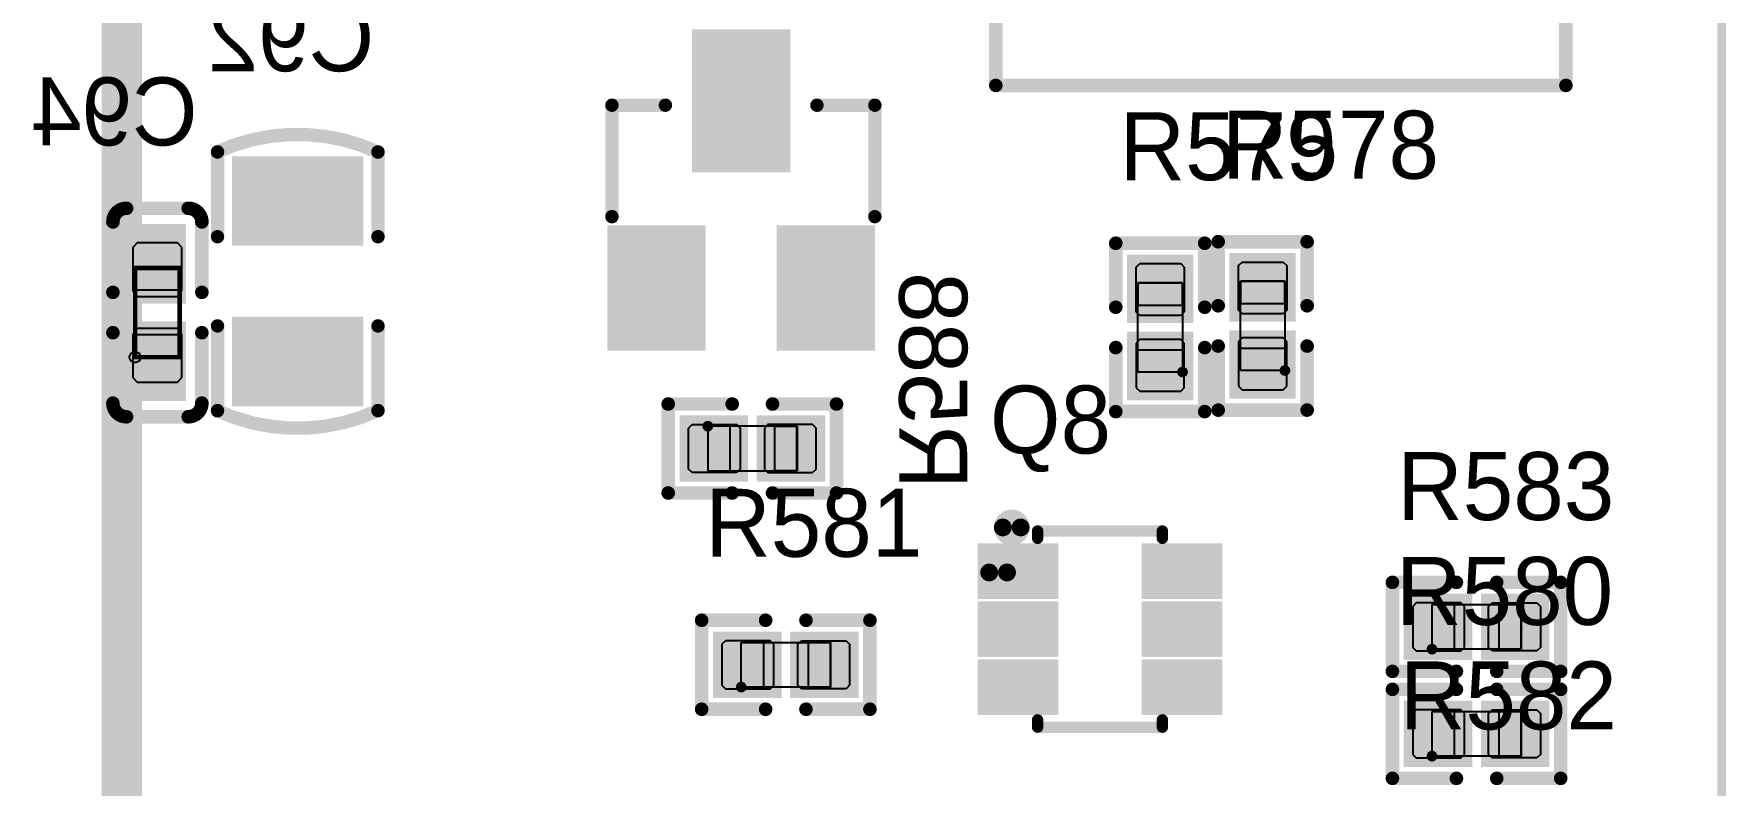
# Model space of a CAD drawing. Header units: millimetres. Extents: x 892 to 1144, y 1011 to 1123.
# Drawn here: x 1104.99 to 1123.97, y 1060.05 to 1068.48 of the extents above; entities that cross this region are included whole.
import ezdxf

# ---------------------------------------------------------------- set-up
doc = ezdxf.new("R2010")
doc.units = ezdxf.units.MM
for name, color, linetype in [('BottomLayer', 5, 'Continuous'), ('BottomOverlay', 54, 'Continuous'), ('BottomPaste', 16, 'Continuous'), ('BottomSolder', 6, 'Continuous'), ('KeepOutLayer', 6, 'Continuous'), ('Mechanical10', 56, 'Continuous'), ('Mechanical12', 56, 'Continuous'), ('Mechanical15', 56, 'Continuous'), ('Mechanical4', 56, 'Continuous'), ('Mechanical5', 56, 'Continuous'), ('Mechanical6', 56, 'Continuous'), ('TopLayer', 1, 'Continuous'), ('TopOverlay', 2, 'Continuous'), ('TopPaste', 8, 'Continuous'), ('TopSolder', 216, 'Continuous')]:
    doc.layers.add(name, color=color, linetype=linetype)

msp = doc.modelspace()

# ---------------------------------------------------------------- linework, layer by layer
at = {"layer": 'BottomLayer'}
for points in [[(1113.375, 1068.425), (1112.475, 1068.425), (1113.375, 1067.025), (1112.475, 1067.025)], [(1107.315, 1067), (1107.315, 1066.2), (1108.585, 1067), (1108.585, 1066.2)], [(1106.645, 1065.5), (1106.645, 1066.29), (1106.105, 1065.5), (1106.105, 1066.29)], [(1112.425, 1066.225), (1111.525, 1066.225), (1112.425, 1065.025), (1111.525, 1065.025)], [(1114.325, 1066.225), (1113.425, 1066.225), (1114.325, 1065.025), (1113.425, 1065.025)], [(1106.645, 1064.41), (1106.645, 1065.2), (1106.105, 1064.41), (1106.105, 1065.2)], [(1107.315, 1065.2), (1107.315, 1064.4), (1108.585, 1065.2), (1108.585, 1064.4)], [(1112.334, 1063.555), (1112.9, 1063.555), (1112.334, 1064.095), (1112.9, 1064.095)], [(1113.2, 1063.555), (1113.766, 1063.555), (1113.2, 1064.095), (1113.766, 1064.095)]]:
    msp.add_solid(points, dxfattribs=at)
at = {"layer": 'BottomOverlay'}
for points, const_width in [([(1111.475, 1067.675), (1112.075, 1067.675)], 0.15), ([(1111.475, 1066.425), (1111.475, 1067.675)], 0.15), ([(1113.775, 1067.675), (1114.425, 1067.675)], 0.15), ([(1114.425, 1066.425), (1114.425, 1067.675)], 0.15), ([(1107.05, 1066.2), (1107.05, 1067.15)], 0.15), ([(1108.85, 1066.2), (1108.85, 1067.15)], 0.15), ([(1106.029, 1066.519), (1106.721, 1066.519)], 0.152), ([(1105.876, 1065.576), (1105.876, 1066.366)], 0.152), ([(1106.874, 1065.576), (1106.874, 1066.366)], 0.152), ([(1105.876, 1064.334), (1105.876, 1065.124)], 0.152), ([(1106.874, 1064.334), (1106.874, 1065.124)], 0.152), ([(1107.05, 1064.25), (1107.05, 1065.2)], 0.15), ([(1108.85, 1064.25), (1108.85, 1065.2)], 0.15), ([(1112.106, 1064.324), (1112.824, 1064.324)], 0.152), ([(1112.106, 1063.326), (1112.106, 1064.324)], 0.152), ([(1113.276, 1064.324), (1113.994, 1064.324)], 0.152), ([(1113.994, 1063.326), (1113.994, 1064.324)], 0.152), ([(1106.029, 1064.181), (1106.721, 1064.181)], 0.152), ([(1112.106, 1063.326), (1112.824, 1063.326)], 0.152), ([(1113.276, 1063.326), (1113.994, 1063.326)], 0.152)]:
    msp.add_lwpolyline(points, dxfattribs=dict(at, const_width=const_width))
for points, const_width in [([(1111.437, 1067.675, 1), (1111.512, 1067.675, 1)], 0.075), ([(1111.437, 1067.675, 1), (1111.512, 1067.675, 1)], 0.075), ([(1112.037, 1067.675, 1), (1112.112, 1067.675, 1)], 0.075), ([(1113.737, 1067.675, 1), (1113.812, 1067.675, 1)], 0.075), ([(1114.387, 1067.675, 1), (1114.462, 1067.675, 1)], 0.075), ([(1114.387, 1067.675, 1), (1114.462, 1067.675, 1)], 0.075), ([(1107.012, 1067.152, 1), (1107.087, 1067.152, 1)], 0.075), ([(1107.012, 1067.15, 1), (1107.087, 1067.15, 1)], 0.075), ([(1108.812, 1067.15, 1), (1108.888, 1067.15, 1)], 0.075), ([(1108.812, 1067.149, 1), (1108.887, 1067.149, 1)], 0.075), ([(1105.991, 1066.519, 1), (1106.067, 1066.519, 1)], 0.0762), ([(1105.991, 1066.519, 1), (1106.067, 1066.519, 1)], 0.0762), ([(1106.683, 1066.519, 1), (1106.759, 1066.519, 1)], 0.0762), ([(1106.683, 1066.519, 1), (1106.759, 1066.519, 1)], 0.0762), ([(1111.437, 1066.425, 1), (1111.512, 1066.425, 1)], 0.075), ([(1114.387, 1066.425, 1), (1114.462, 1066.425, 1)], 0.075), ([(1105.838, 1066.366, 1), (1105.914, 1066.366, 1)], 0.0762), ([(1105.838, 1066.366, 1), (1105.914, 1066.366, 1)], 0.0762), ([(1106.836, 1066.366, 1), (1106.912, 1066.366, 1)], 0.0762), ([(1106.836, 1066.366, 1), (1106.912, 1066.366, 1)], 0.0762), ([(1107.012, 1066.2, 1), (1107.087, 1066.2, 1)], 0.075), ([(1108.812, 1066.2, 1), (1108.888, 1066.2, 1)], 0.075), ([(1105.838, 1065.576, 1), (1105.914, 1065.576, 1)], 0.0762), ([(1106.836, 1065.576, 1), (1106.912, 1065.576, 1)], 0.0762), ([(1105.838, 1065.124, 1), (1105.914, 1065.124, 1)], 0.0762), ([(1106.836, 1065.124, 1), (1106.912, 1065.124, 1)], 0.0762), ([(1107.012, 1065.2, 1), (1107.087, 1065.2, 1)], 0.075), ([(1108.812, 1065.2, 1), (1108.888, 1065.2, 1)], 0.075), ([(1105.838, 1064.334, 1), (1105.914, 1064.334, 1)], 0.0762), ([(1105.838, 1064.334, 1), (1105.914, 1064.334, 1)], 0.0762), ([(1106.836, 1064.334, 1), (1106.912, 1064.334, 1)], 0.0762), ([(1106.836, 1064.334, 1), (1106.912, 1064.334, 1)], 0.0762), ([(1112.068, 1064.324, 1), (1112.144, 1064.324, 1)], 0.0762), ([(1112.068, 1064.324, 1), (1112.144, 1064.324, 1)], 0.0762), ([(1112.786, 1064.324, 1), (1112.862, 1064.324, 1)], 0.0762), ([(1113.238, 1064.324, 1), (1113.314, 1064.324, 1)], 0.0762), ([(1113.956, 1064.324, 1), (1114.032, 1064.324, 1)], 0.0762), ([(1113.956, 1064.324, 1), (1114.032, 1064.324, 1)], 0.0762), ([(1105.991, 1064.181, 1), (1106.067, 1064.181, 1)], 0.0762), ([(1105.991, 1064.181, 1), (1106.067, 1064.181, 1)], 0.0762), ([(1106.683, 1064.181, 1), (1106.759, 1064.181, 1)], 0.0762), ([(1106.683, 1064.181, 1), (1106.759, 1064.181, 1)], 0.0762), ([(1107.012, 1064.248, 1), (1107.087, 1064.248, 1)], 0.075), ([(1107.012, 1064.25, 1), (1107.087, 1064.25, 1)], 0.075), ([(1108.812, 1064.251, 1), (1108.887, 1064.251, 1)], 0.075), ([(1108.812, 1064.25, 1), (1108.888, 1064.25, 1)], 0.075), ([(1112.068, 1063.326, 1), (1112.144, 1063.326, 1)], 0.0762), ([(1112.068, 1063.326, 1), (1112.144, 1063.326, 1)], 0.0762), ([(1112.786, 1063.326, 1), (1112.862, 1063.326, 1)], 0.0762), ([(1113.238, 1063.326, 1), (1113.314, 1063.326, 1)], 0.0762), ([(1113.956, 1063.326, 1), (1114.032, 1063.326, 1)], 0.0762), ([(1113.956, 1063.326, 1), (1114.032, 1063.326, 1)], 0.0762)]:
    msp.add_lwpolyline(points, format="xyb", close=True, dxfattribs=dict(at, const_width=const_width))
for points, const_width in [([(1107.049, 1067.152, -0.21896), (1108.85, 1067.149)], 0.15), ([(1105.876, 1066.366, -0.414214), (1106.029, 1066.519)], 0.152), ([(1106.721, 1066.519, -0.414214), (1106.874, 1066.366)], 0.152), ([(1106.029, 1064.181, -0.414214), (1105.876, 1064.334)], 0.152), ([(1106.874, 1064.334, -0.414214), (1106.721, 1064.181)], 0.152), ([(1108.85, 1064.251, -0.21896), (1107.049, 1064.248)], 0.15)]:
    msp.add_lwpolyline(points, format="xyb", dxfattribs=dict(at, const_width=const_width))
at = {"layer": 'BottomPaste'}
for p, q in [((1106.15, 1066.13), (1106.1, 1066.08)), ((1106.1, 1066.08), (1106.1, 1065.6)), ((1106.6, 1066.13), (1106.15, 1066.13)), ((1106.65, 1066.08), (1106.6, 1066.13)), ((1106.65, 1065.6), (1106.65, 1066.08)), ((1106.1, 1065.6), (1106.15, 1065.53)), ((1106.15, 1065.53), (1106.6, 1065.53)), ((1106.6, 1065.53), (1106.65, 1065.6)), ((1106.15, 1065.17), (1106.1, 1065.1)), ((1106.6, 1065.17), (1106.15, 1065.17)), ((1106.65, 1065.1), (1106.6, 1065.17)), ((1106.1, 1065.1), (1106.1, 1064.62)), ((1106.65, 1064.62), (1106.65, 1065.1)), ((1106.1, 1064.62), (1106.15, 1064.57)), ((1106.15, 1064.57), (1106.6, 1064.57)), ((1106.6, 1064.57), (1106.65, 1064.62)), ((1112.334, 1064.055), (1112.374, 1064.095)), ((1112.334, 1063.595), (1112.334, 1064.055)), ((1112.374, 1064.095), (1112.875, 1064.095)), ((1112.875, 1064.095), (1112.915, 1064.055)), ((1112.915, 1064.055), (1112.915, 1063.595)), ((1113.225, 1064.095), (1113.185, 1064.055)), ((1113.185, 1064.055), (1113.185, 1063.595)), ((1113.726, 1064.095), (1113.225, 1064.095)), ((1113.766, 1064.055), (1113.726, 1064.095)), ((1113.766, 1063.595), (1113.766, 1064.055)), ((1112.374, 1063.555), (1112.334, 1063.595)), ((1112.875, 1063.555), (1112.374, 1063.555)), ((1112.915, 1063.595), (1112.875, 1063.555)), ((1113.185, 1063.595), (1113.225, 1063.555)), ((1113.225, 1063.555), (1113.726, 1063.555)), ((1113.726, 1063.555), (1113.766, 1063.595))]:
    msp.add_line(p, q, dxfattribs=at)
for points in [[(1113.375, 1068.425), (1112.475, 1068.425), (1113.375, 1067.025), (1112.475, 1067.025)], [(1107.315, 1067), (1107.315, 1066.2), (1108.585, 1067), (1108.585, 1066.2)], [(1106.645, 1065.5), (1106.645, 1066.29), (1106.105, 1065.5), (1106.105, 1066.29)], [(1112.425, 1066.225), (1111.525, 1066.225), (1112.425, 1065.025), (1111.525, 1065.025)], [(1114.325, 1066.225), (1113.425, 1066.225), (1114.325, 1065.025), (1113.425, 1065.025)], [(1106.645, 1064.41), (1106.645, 1065.2), (1106.105, 1064.41), (1106.105, 1065.2)], [(1107.315, 1065.2), (1107.315, 1064.4), (1108.585, 1065.2), (1108.585, 1064.4)], [(1112.334, 1063.555), (1112.9, 1063.555), (1112.334, 1064.095), (1112.9, 1064.095)], [(1113.2, 1063.555), (1113.766, 1063.555), (1113.2, 1064.095), (1113.766, 1064.095)]]:
    msp.add_solid(points, dxfattribs=at)
at = {"layer": 'BottomSolder'}
for points in [[(1113.477, 1068.527), (1112.373, 1068.527), (1113.477, 1066.923), (1112.373, 1066.923)], [(1107.213, 1067.102), (1107.213, 1066.098), (1108.687, 1067.102), (1108.687, 1066.098)], [(1106.696, 1065.449), (1106.696, 1066.341), (1106.054, 1065.449), (1106.054, 1066.341)], [(1112.527, 1066.327), (1111.423, 1066.327), (1112.527, 1064.923), (1111.423, 1064.923)], [(1114.427, 1066.327), (1113.323, 1066.327), (1114.427, 1064.923), (1113.323, 1064.923)], [(1106.696, 1064.359), (1106.696, 1065.251), (1106.054, 1064.359), (1106.054, 1065.251)], [(1107.213, 1065.302), (1107.213, 1064.298), (1108.687, 1065.302), (1108.687, 1064.298)], [(1112.233, 1063.453), (1113.002, 1063.453), (1112.233, 1064.197), (1113.002, 1064.197)], [(1113.098, 1063.453), (1113.867, 1063.453), (1113.098, 1064.197), (1113.867, 1064.197)]]:
    msp.add_solid(points, dxfattribs=at)
at = {"layer": 'KeepOutLayer', "const_width": 0.1}
msp.add_lwpolyline([(1123.925, 1023.525), (1123.925, 1122.275)], dxfattribs=at)
at = {"layer": 'Mechanical10', "const_width": 0.254}
msp.add_lwpolyline([(1105.875, 1038.7), (1105.875, 1095.7)], dxfattribs=at)
at = {"layer": 'Mechanical12', "const_width": 0.254}
msp.add_lwpolyline([(1106.075, 1059.75), (1106.075, 1095.7)], dxfattribs=at)
at = {"layer": 'Mechanical15'}
for p, q in [((1106.125, 1065.6), (1106.125, 1065.85)), ((1106.125, 1065.85), (1106.625, 1065.85)), ((1106.625, 1065.85), (1106.625, 1065.6)), ((1106.625, 1065.6), (1106.125, 1065.6)), ((1106.125, 1065.1), (1106.125, 1064.85)), ((1106.625, 1065.1), (1106.125, 1065.1)), ((1106.625, 1064.85), (1106.625, 1065.1)), ((1106.06, 1064.85), (1106.079, 1064.896)), ((1106.079, 1064.804), (1106.06, 1064.85)), ((1106.079, 1064.896), (1106.125, 1064.915)), ((1106.125, 1064.785), (1106.079, 1064.804)), ((1106.125, 1064.915), (1106.125, 1064.915)), ((1106.125, 1064.915), (1106.171, 1064.896)), ((1106.125, 1064.85), (1106.625, 1064.85)), ((1106.171, 1064.804), (1106.125, 1064.785)), ((1106.125, 1064.785), (1106.125, 1064.785)), ((1106.171, 1064.896), (1106.19, 1064.85)), ((1106.19, 1064.85), (1106.171, 1064.804))]:
    msp.add_line(p, q, dxfattribs=at)
at = {"layer": 'Mechanical15', "const_width": 0.0508}
for points in [[(1106.125, 1064.85), (1106.125, 1065.85)], [(1106.125, 1065.85), (1106.625, 1065.85)], [(1106.625, 1064.85), (1106.625, 1065.85)], [(1106.125, 1064.85), (1106.625, 1064.85)]]:
    msp.add_lwpolyline(points, dxfattribs=at)
at = {"layer": 'Mechanical15', "const_width": 0.0254}
for points in [[(1106.112, 1065.85, 1), (1106.138, 1065.85, 1)], [(1106.112, 1065.85, 1), (1106.138, 1065.85, 1)], [(1106.612, 1065.85, 1), (1106.638, 1065.85, 1)], [(1106.612, 1065.85, 1), (1106.638, 1065.85, 1)], [(1106.112, 1064.85, 1), (1106.138, 1064.85, 1)], [(1106.112, 1064.85, 1), (1106.138, 1064.85, 1)], [(1106.612, 1064.85, 1), (1106.638, 1064.85, 1)], [(1106.612, 1064.85, 1), (1106.638, 1064.85, 1)]]:
    msp.add_lwpolyline(points, format="xyb", close=True, dxfattribs=at)
at = {"layer": 'Mechanical4'}
for p, q in [((1118.525, 1064.7), (1118.525, 1065.7)), ((1118.525, 1065.7), (1119.025, 1065.7)), ((1119.025, 1065.7), (1119.025, 1064.7)), ((1117.376, 1064.683), (1117.376, 1065.683)), ((1117.376, 1065.683), (1117.876, 1065.683)), ((1117.876, 1065.683), (1117.876, 1064.683)), ((1117.876, 1064.683), (1117.376, 1064.683)), ((1119.025, 1064.7), (1118.525, 1064.7)), ((1113.55, 1064.075), (1112.55, 1064.075)), ((1112.55, 1064.075), (1112.55, 1063.575)), ((1113.55, 1063.575), (1113.55, 1064.075)), ((1112.55, 1063.575), (1113.55, 1063.575)), ((1120.675, 1061.575), (1120.675, 1062.075)), ((1120.675, 1062.075), (1121.675, 1062.075)), ((1121.675, 1062.075), (1121.675, 1061.575)), ((1112.925, 1061.15), (1112.925, 1061.65)), ((1112.925, 1061.65), (1113.925, 1061.65)), ((1113.925, 1061.65), (1113.925, 1061.15)), ((1121.675, 1061.575), (1120.675, 1061.575)), ((1113.925, 1061.15), (1112.925, 1061.15)), ((1120.675, 1060.375), (1120.675, 1060.875)), ((1120.675, 1060.875), (1121.675, 1060.875)), ((1121.675, 1060.875), (1121.675, 1060.375)), ((1121.675, 1060.375), (1120.675, 1060.375))]:
    msp.add_line(p, q, dxfattribs=at)
at = {"layer": 'Mechanical5'}
for p, q in [((1119.025, 1065.701), (1118.525, 1065.701)), ((1118.525, 1065.701), (1118.525, 1065.451)), ((1119.025, 1065.451), (1119.025, 1065.701)), ((1117.876, 1065.684), (1117.376, 1065.684)), ((1117.376, 1065.684), (1117.376, 1065.434)), ((1117.876, 1065.434), (1117.876, 1065.684)), ((1117.376, 1065.434), (1117.876, 1065.434)), ((1118.525, 1065.451), (1119.025, 1065.451)), ((1117.376, 1064.683), (1117.376, 1064.933)), ((1117.376, 1064.933), (1117.876, 1064.933)), ((1117.876, 1064.933), (1117.876, 1064.683)), ((1118.525, 1064.7), (1118.525, 1064.95)), ((1118.525, 1064.95), (1119.025, 1064.95)), ((1119.025, 1064.95), (1119.025, 1064.7)), ((1117.876, 1064.683), (1117.376, 1064.683)), ((1119.025, 1064.7), (1118.525, 1064.7)), ((1112.8, 1064.075), (1112.55, 1064.075)), ((1112.55, 1064.075), (1112.55, 1063.575)), ((1112.8, 1063.575), (1112.8, 1064.075)), ((1113.301, 1064.075), (1113.551, 1064.075)), ((1113.301, 1063.575), (1113.301, 1064.075)), ((1113.551, 1064.075), (1113.551, 1063.575)), ((1112.55, 1063.575), (1112.8, 1063.575)), ((1113.551, 1063.575), (1113.301, 1063.575)), ((1120.675, 1061.575), (1120.675, 1062.075)), ((1120.675, 1062.075), (1120.925, 1062.075)), ((1120.925, 1062.075), (1120.925, 1061.575)), ((1121.676, 1062.075), (1121.426, 1062.075)), ((1121.426, 1062.075), (1121.426, 1061.575)), ((1121.676, 1061.575), (1121.676, 1062.075)), ((1112.925, 1061.15), (1112.925, 1061.65)), ((1112.925, 1061.65), (1113.175, 1061.65)), ((1113.175, 1061.65), (1113.175, 1061.15)), ((1113.926, 1061.65), (1113.676, 1061.65)), ((1113.676, 1061.65), (1113.676, 1061.15)), ((1113.926, 1061.15), (1113.926, 1061.65)), ((1120.925, 1061.575), (1120.675, 1061.575)), ((1121.426, 1061.575), (1121.676, 1061.575)), ((1113.175, 1061.15), (1112.925, 1061.15)), ((1113.676, 1061.15), (1113.926, 1061.15)), ((1120.675, 1060.375), (1120.675, 1060.875)), ((1120.675, 1060.875), (1120.925, 1060.875)), ((1120.925, 1060.875), (1120.925, 1060.375)), ((1121.676, 1060.875), (1121.426, 1060.875)), ((1121.426, 1060.875), (1121.426, 1060.375)), ((1121.676, 1060.375), (1121.676, 1060.875)), ((1120.925, 1060.375), (1120.675, 1060.375)), ((1121.426, 1060.375), (1121.676, 1060.375))]:
    msp.add_line(p, q, dxfattribs=at)
at = {"layer": 'Mechanical6'}
for points, const_width in [([(1117.906, 1064.683, 1), (1117.846, 1064.683, 1)], 0.06), ([(1119.055, 1064.7, 1), (1118.995, 1064.7, 1)], 0.06), ([(1117.831, 1064.683, 1), (1117.861, 1064.683, 1)], 0.03), ([(1117.891, 1064.683, 1), (1117.921, 1064.683, 1)], 0.03), ([(1118.98, 1064.7, 1), (1119.01, 1064.7, 1)], 0.03), ([(1119.04, 1064.7, 1), (1119.07, 1064.7, 1)], 0.03), ([(1112.58, 1064.075, 1), (1112.52, 1064.075, 1)], 0.06), ([(1112.505, 1064.075, 1), (1112.535, 1064.075, 1)], 0.03), ([(1112.565, 1064.075, 1), (1112.595, 1064.075, 1)], 0.03), ([(1115.907, 1062.435, 1), (1115.707, 1062.435, 1)], 0.2), ([(1115.657, 1062.435, 1), (1115.757, 1062.435, 1)], 0.1), ([(1115.857, 1062.435, 1), (1115.957, 1062.435, 1)], 0.1), ([(1120.705, 1061.575, 1), (1120.645, 1061.575, 1)], 0.06), ([(1120.63, 1061.575, 1), (1120.66, 1061.575, 1)], 0.03), ([(1120.69, 1061.575, 1), (1120.72, 1061.575, 1)], 0.03), ([(1112.955, 1061.15, 1), (1112.895, 1061.15, 1)], 0.06), ([(1112.88, 1061.15, 1), (1112.91, 1061.15, 1)], 0.03), ([(1112.94, 1061.15, 1), (1112.97, 1061.15, 1)], 0.03), ([(1120.705, 1060.375, 1), (1120.645, 1060.375, 1)], 0.06), ([(1120.63, 1060.375, 1), (1120.66, 1060.375, 1)], 0.03), ([(1120.69, 1060.375, 1), (1120.72, 1060.375, 1)], 0.03)]:
    msp.add_lwpolyline(points, format="xyb", close=True, dxfattribs=dict(at, const_width=const_width))
at = {"layer": 'TopLayer'}
for points in [[(1117.896, 1065.333), (1117.896, 1065.899), (1117.356, 1065.333), (1117.356, 1065.899)], [(1119.045, 1065.35), (1119.045, 1065.916), (1118.505, 1065.35), (1118.505, 1065.916)], [(1117.896, 1064.467), (1117.896, 1065.033), (1117.356, 1064.467), (1117.356, 1065.033)], [(1119.045, 1064.484), (1119.045, 1065.05), (1118.505, 1064.484), (1118.505, 1065.05)], [(1115.68, 1062.24), (1116.38, 1062.24), (1115.68, 1062.66), (1116.38, 1062.66)], [(1117.52, 1062.24), (1118.22, 1062.24), (1117.52, 1062.66), (1118.22, 1062.66)], [(1120.459, 1061.555), (1121.025, 1061.555), (1120.459, 1062.095), (1121.025, 1062.095)], [(1121.325, 1061.555), (1121.891, 1061.555), (1121.325, 1062.095), (1121.891, 1062.095)], [(1115.68, 1061.59), (1116.38, 1061.59), (1115.68, 1062.01), (1116.38, 1062.01)], [(1117.52, 1061.59), (1118.22, 1061.59), (1117.52, 1062.01), (1118.22, 1062.01)], [(1112.709, 1061.13), (1113.275, 1061.13), (1112.709, 1061.67), (1113.275, 1061.67)], [(1113.575, 1061.13), (1114.141, 1061.13), (1113.575, 1061.67), (1114.141, 1061.67)], [(1115.68, 1060.94), (1116.38, 1060.94), (1115.68, 1061.36), (1116.38, 1061.36)], [(1117.52, 1060.94), (1118.22, 1060.94), (1117.52, 1061.36), (1118.22, 1061.36)], [(1120.459, 1060.355), (1121.025, 1060.355), (1120.459, 1060.895), (1121.025, 1060.895)], [(1121.325, 1060.355), (1121.891, 1060.355), (1121.325, 1060.895), (1121.891, 1060.895)]]:
    msp.add_solid(points, dxfattribs=at)
at = {"layer": 'TopOverlay'}
for points, const_width in [([(1105.975, 1059.65), (1105.975, 1095.7)], 0.254), ([(1115.781, 1067.897), (1115.781, 1078.653)], 0.152), ([(1122.177, 1067.897), (1122.177, 1071.053)], 0.152), ([(1115.781, 1067.897), (1122.177, 1067.897)], 0.152), ([(1117.127, 1066.127), (1118.125, 1066.127)], 0.152), ([(1117.127, 1065.409), (1117.127, 1066.127)], 0.152), ([(1118.125, 1065.409), (1118.125, 1066.127)], 0.152), ([(1118.276, 1066.144), (1119.274, 1066.144)], 0.152), ([(1118.276, 1065.426), (1118.276, 1066.144)], 0.152), ([(1119.274, 1065.426), (1119.274, 1066.144)], 0.152), ([(1117.127, 1064.239), (1117.127, 1064.957)], 0.152), ([(1118.125, 1064.239), (1118.125, 1064.957)], 0.152), ([(1118.276, 1064.256), (1118.276, 1064.974)], 0.152), ([(1119.274, 1064.256), (1119.274, 1064.974)], 0.152), ([(1117.127, 1064.239), (1118.125, 1064.239)], 0.152), ([(1118.276, 1064.256), (1119.274, 1064.256)], 0.152), ([(1116.25, 1062.9), (1117.65, 1062.9)], 0.127), ([(1116.25, 1062.818), (1116.25, 1062.9)], 0.127), ([(1117.65, 1062.818), (1117.65, 1062.9)], 0.127), ([(1120.231, 1061.326), (1120.231, 1062.324)], 0.152), ([(1120.231, 1062.324), (1120.949, 1062.324)], 0.152), ([(1121.401, 1062.324), (1122.119, 1062.324)], 0.152), ([(1122.119, 1061.326), (1122.119, 1062.324)], 0.152), ([(1112.481, 1060.901), (1112.481, 1061.899)], 0.152), ([(1112.481, 1061.899), (1113.199, 1061.899)], 0.152), ([(1113.651, 1061.899), (1114.369, 1061.899)], 0.152), ([(1114.369, 1060.901), (1114.369, 1061.899)], 0.152), ([(1120.231, 1061.326), (1120.949, 1061.326)], 0.152), ([(1121.401, 1061.326), (1122.119, 1061.326)], 0.152), ([(1120.231, 1060.126), (1120.231, 1061.124)], 0.152), ([(1120.231, 1061.124), (1120.949, 1061.124)], 0.152), ([(1121.401, 1061.124), (1122.119, 1061.124)], 0.152), ([(1122.119, 1060.126), (1122.119, 1061.124)], 0.152), ([(1112.481, 1060.901), (1113.199, 1060.901)], 0.152), ([(1113.651, 1060.901), (1114.369, 1060.901)], 0.152), ([(1116.25, 1060.7), (1116.25, 1060.782)], 0.127), ([(1116.25, 1060.7), (1117.65, 1060.7)], 0.127), ([(1117.65, 1060.7), (1117.65, 1060.782)], 0.127), ([(1120.231, 1060.126), (1120.949, 1060.126)], 0.152), ([(1121.401, 1060.126), (1122.119, 1060.126)], 0.152)]:
    msp.add_lwpolyline(points, dxfattribs=dict(at, const_width=const_width))
for points, const_width in [([(1115.743, 1067.897, 1), (1115.819, 1067.897, 1)], 0.0759), ([(1115.743, 1067.897, 1), (1115.819, 1067.897, 1)], 0.0759), ([(1122.139, 1067.897, 1), (1122.215, 1067.897, 1)], 0.0759), ([(1122.139, 1067.897, 1), (1122.215, 1067.897, 1)], 0.0759), ([(1117.089, 1066.127, 1), (1117.165, 1066.127, 1)], 0.0762), ([(1117.089, 1066.127, 1), (1117.165, 1066.127, 1)], 0.0762), ([(1118.087, 1066.127, 1), (1118.163, 1066.127, 1)], 0.0762), ([(1118.087, 1066.127, 1), (1118.163, 1066.127, 1)], 0.0762), ([(1118.238, 1066.144, 1), (1118.314, 1066.144, 1)], 0.0762), ([(1118.238, 1066.144, 1), (1118.314, 1066.144, 1)], 0.0762), ([(1119.236, 1066.144, 1), (1119.312, 1066.144, 1)], 0.0762), ([(1119.236, 1066.144, 1), (1119.312, 1066.144, 1)], 0.0762), ([(1118.238, 1065.426, 1), (1118.314, 1065.426, 1)], 0.0762), ([(1119.236, 1065.426, 1), (1119.312, 1065.426, 1)], 0.0762), ([(1117.089, 1065.409, 1), (1117.165, 1065.409, 1)], 0.0762), ([(1118.087, 1065.409, 1), (1118.163, 1065.409, 1)], 0.0762), ([(1117.089, 1064.957, 1), (1117.165, 1064.957, 1)], 0.0762), ([(1118.087, 1064.957, 1), (1118.163, 1064.957, 1)], 0.0762), ([(1118.238, 1064.974, 1), (1118.314, 1064.974, 1)], 0.0762), ([(1119.236, 1064.974, 1), (1119.312, 1064.974, 1)], 0.0762), ([(1117.089, 1064.239, 1), (1117.165, 1064.239, 1)], 0.0762), ([(1117.089, 1064.239, 1), (1117.165, 1064.239, 1)], 0.0762), ([(1118.087, 1064.239, 1), (1118.163, 1064.239, 1)], 0.0762), ([(1118.087, 1064.239, 1), (1118.163, 1064.239, 1)], 0.0762), ([(1118.238, 1064.256, 1), (1118.314, 1064.256, 1)], 0.0762), ([(1118.238, 1064.256, 1), (1118.314, 1064.256, 1)], 0.0762), ([(1119.236, 1064.256, 1), (1119.312, 1064.256, 1)], 0.0762), ([(1119.236, 1064.256, 1), (1119.312, 1064.256, 1)], 0.0762), ([(1116.06, 1062.94, 1), (1115.86, 1062.94, 1)], 0.2), ([(1115.81, 1062.94, 1), (1115.91, 1062.94, 1)], 0.1), ([(1116.01, 1062.94, 1), (1116.11, 1062.94, 1)], 0.1), ([(1116.218, 1062.9, 1), (1116.282, 1062.9, 1)], 0.0635), ([(1116.218, 1062.9, 1), (1116.282, 1062.9, 1)], 0.0635), ([(1116.218, 1062.818, 1), (1116.282, 1062.818, 1)], 0.0635), ([(1117.618, 1062.9, 1), (1117.682, 1062.9, 1)], 0.0635), ([(1117.618, 1062.9, 1), (1117.682, 1062.9, 1)], 0.0635), ([(1117.618, 1062.818, 1), (1117.682, 1062.818, 1)], 0.0635), ([(1120.193, 1062.324, 1), (1120.269, 1062.324, 1)], 0.0762), ([(1120.193, 1062.324, 1), (1120.269, 1062.324, 1)], 0.0762), ([(1120.911, 1062.324, 1), (1120.987, 1062.324, 1)], 0.0762), ([(1121.363, 1062.324, 1), (1121.439, 1062.324, 1)], 0.0762), ([(1122.081, 1062.324, 1), (1122.157, 1062.324, 1)], 0.0762), ([(1122.081, 1062.324, 1), (1122.157, 1062.324, 1)], 0.0762), ([(1112.443, 1061.899, 1), (1112.519, 1061.899, 1)], 0.0762), ([(1112.443, 1061.899, 1), (1112.519, 1061.899, 1)], 0.0762), ([(1113.161, 1061.899, 1), (1113.237, 1061.899, 1)], 0.0762), ([(1113.613, 1061.899, 1), (1113.689, 1061.899, 1)], 0.0762), ([(1114.331, 1061.899, 1), (1114.407, 1061.899, 1)], 0.0762), ([(1114.331, 1061.899, 1), (1114.407, 1061.899, 1)], 0.0762), ([(1120.193, 1061.326, 1), (1120.269, 1061.326, 1)], 0.0762), ([(1120.193, 1061.326, 1), (1120.269, 1061.326, 1)], 0.0762), ([(1120.911, 1061.326, 1), (1120.987, 1061.326, 1)], 0.0762), ([(1121.363, 1061.326, 1), (1121.439, 1061.326, 1)], 0.0762), ([(1122.081, 1061.326, 1), (1122.157, 1061.326, 1)], 0.0762), ([(1122.081, 1061.326, 1), (1122.157, 1061.326, 1)], 0.0762), ([(1120.193, 1061.124, 1), (1120.269, 1061.124, 1)], 0.0762), ([(1120.193, 1061.124, 1), (1120.269, 1061.124, 1)], 0.0762), ([(1120.911, 1061.124, 1), (1120.987, 1061.124, 1)], 0.0762), ([(1121.363, 1061.124, 1), (1121.439, 1061.124, 1)], 0.0762), ([(1122.081, 1061.124, 1), (1122.157, 1061.124, 1)], 0.0762), ([(1122.081, 1061.124, 1), (1122.157, 1061.124, 1)], 0.0762), ([(1112.443, 1060.901, 1), (1112.519, 1060.901, 1)], 0.0762), ([(1112.443, 1060.901, 1), (1112.519, 1060.901, 1)], 0.0762), ([(1113.161, 1060.901, 1), (1113.237, 1060.901, 1)], 0.0762), ([(1113.613, 1060.901, 1), (1113.689, 1060.901, 1)], 0.0762), ([(1114.331, 1060.901, 1), (1114.407, 1060.901, 1)], 0.0762), ([(1114.331, 1060.901, 1), (1114.407, 1060.901, 1)], 0.0762), ([(1116.218, 1060.782, 1), (1116.282, 1060.782, 1)], 0.0635), ([(1116.218, 1060.7, 1), (1116.282, 1060.7, 1)], 0.0635), ([(1116.218, 1060.7, 1), (1116.282, 1060.7, 1)], 0.0635), ([(1117.618, 1060.782, 1), (1117.682, 1060.782, 1)], 0.0635), ([(1117.618, 1060.7, 1), (1117.682, 1060.7, 1)], 0.0635), ([(1117.618, 1060.7, 1), (1117.682, 1060.7, 1)], 0.0635), ([(1120.193, 1060.126, 1), (1120.269, 1060.126, 1)], 0.0762), ([(1120.193, 1060.126, 1), (1120.269, 1060.126, 1)], 0.0762), ([(1120.911, 1060.126, 1), (1120.987, 1060.126, 1)], 0.0762), ([(1121.363, 1060.126, 1), (1121.439, 1060.126, 1)], 0.0762), ([(1122.081, 1060.126, 1), (1122.157, 1060.126, 1)], 0.0762), ([(1122.081, 1060.126, 1), (1122.157, 1060.126, 1)], 0.0762)]:
    msp.add_lwpolyline(points, format="xyb", close=True, dxfattribs=dict(at, const_width=const_width))
at = {"layer": 'TopPaste'}
for p, q in [((1117.356, 1065.859), (1117.396, 1065.899)), ((1117.396, 1065.899), (1117.856, 1065.899)), ((1117.856, 1065.899), (1117.896, 1065.859)), ((1118.505, 1065.876), (1118.545, 1065.916)), ((1118.505, 1065.375), (1118.505, 1065.876)), ((1118.545, 1065.916), (1119.005, 1065.916)), ((1119.005, 1065.916), (1119.045, 1065.876)), ((1119.045, 1065.876), (1119.045, 1065.375)), ((1117.356, 1065.358), (1117.356, 1065.859)), ((1117.896, 1065.859), (1117.896, 1065.358)), ((1117.396, 1065.318), (1117.356, 1065.358)), ((1117.856, 1065.318), (1117.396, 1065.318)), ((1117.896, 1065.358), (1117.856, 1065.318)), ((1118.545, 1065.335), (1118.505, 1065.375)), ((1119.005, 1065.335), (1118.545, 1065.335)), ((1119.045, 1065.375), (1119.005, 1065.335)), ((1117.396, 1065.048), (1117.356, 1065.008)), ((1117.356, 1065.008), (1117.356, 1064.507)), ((1117.856, 1065.048), (1117.396, 1065.048)), ((1117.896, 1065.008), (1117.856, 1065.048)), ((1117.896, 1064.507), (1117.896, 1065.008)), ((1118.545, 1065.065), (1118.505, 1065.025)), ((1118.505, 1065.025), (1118.505, 1064.524)), ((1119.005, 1065.065), (1118.545, 1065.065)), ((1119.045, 1065.025), (1119.005, 1065.065)), ((1119.045, 1064.524), (1119.045, 1065.025)), ((1117.356, 1064.507), (1117.396, 1064.467)), ((1117.396, 1064.467), (1117.856, 1064.467)), ((1117.856, 1064.467), (1117.896, 1064.507)), ((1118.505, 1064.524), (1118.545, 1064.484)), ((1118.545, 1064.484), (1119.005, 1064.484)), ((1119.005, 1064.484), (1119.045, 1064.524)), ((1120.499, 1062.095), (1120.459, 1062.055)), ((1121, 1062.095), (1120.499, 1062.095)), ((1121.04, 1062.055), (1121, 1062.095)), ((1121.31, 1062.055), (1121.35, 1062.095)), ((1121.35, 1062.095), (1121.851, 1062.095)), ((1121.851, 1062.095), (1121.891, 1062.055)), ((1120.459, 1062.055), (1120.459, 1061.595)), ((1121.04, 1061.595), (1121.04, 1062.055)), ((1121.31, 1061.595), (1121.31, 1062.055)), ((1121.891, 1062.055), (1121.891, 1061.595)), ((1112.749, 1061.67), (1112.709, 1061.63)), ((1112.709, 1061.63), (1112.709, 1061.17)), ((1113.25, 1061.67), (1112.749, 1061.67)), ((1113.29, 1061.63), (1113.25, 1061.67)), ((1113.29, 1061.17), (1113.29, 1061.63)), ((1113.56, 1061.63), (1113.6, 1061.67)), ((1113.56, 1061.17), (1113.56, 1061.63)), ((1113.6, 1061.67), (1114.101, 1061.67)), ((1114.101, 1061.67), (1114.141, 1061.63)), ((1114.141, 1061.63), (1114.141, 1061.17)), ((1120.459, 1061.595), (1120.499, 1061.555)), ((1120.499, 1061.555), (1121, 1061.555)), ((1121, 1061.555), (1121.04, 1061.595)), ((1121.35, 1061.555), (1121.31, 1061.595)), ((1121.851, 1061.555), (1121.35, 1061.555)), ((1121.891, 1061.595), (1121.851, 1061.555)), ((1112.709, 1061.17), (1112.749, 1061.13)), ((1112.749, 1061.13), (1113.25, 1061.13)), ((1113.25, 1061.13), (1113.29, 1061.17)), ((1113.6, 1061.13), (1113.56, 1061.17)), ((1114.101, 1061.13), (1113.6, 1061.13)), ((1114.141, 1061.17), (1114.101, 1061.13)), ((1120.499, 1060.895), (1120.459, 1060.855)), ((1120.459, 1060.855), (1120.459, 1060.395)), ((1121, 1060.895), (1120.499, 1060.895)), ((1121.04, 1060.855), (1121, 1060.895)), ((1121.04, 1060.395), (1121.04, 1060.855)), ((1121.31, 1060.855), (1121.35, 1060.895)), ((1121.31, 1060.395), (1121.31, 1060.855)), ((1121.35, 1060.895), (1121.851, 1060.895)), ((1121.851, 1060.895), (1121.891, 1060.855)), ((1121.891, 1060.855), (1121.891, 1060.395)), ((1120.459, 1060.395), (1120.499, 1060.355)), ((1121, 1060.355), (1121.04, 1060.395)), ((1121.35, 1060.355), (1121.31, 1060.395)), ((1121.891, 1060.395), (1121.851, 1060.355)), ((1120.499, 1060.355), (1121, 1060.355)), ((1121.851, 1060.355), (1121.35, 1060.355))]:
    msp.add_line(p, q, dxfattribs=at)
for points in [[(1117.896, 1065.333), (1117.896, 1065.899), (1117.356, 1065.333), (1117.356, 1065.899)], [(1119.045, 1065.35), (1119.045, 1065.916), (1118.505, 1065.35), (1118.505, 1065.916)], [(1117.896, 1064.467), (1117.896, 1065.033), (1117.356, 1064.467), (1117.356, 1065.033)], [(1119.045, 1064.484), (1119.045, 1065.05), (1118.505, 1064.484), (1118.505, 1065.05)], [(1115.68, 1062.24), (1116.38, 1062.24), (1115.68, 1062.66), (1116.38, 1062.66)], [(1117.52, 1062.24), (1118.22, 1062.24), (1117.52, 1062.66), (1118.22, 1062.66)], [(1120.459, 1061.555), (1121.025, 1061.555), (1120.459, 1062.095), (1121.025, 1062.095)], [(1121.325, 1061.555), (1121.891, 1061.555), (1121.325, 1062.095), (1121.891, 1062.095)], [(1115.68, 1061.59), (1116.38, 1061.59), (1115.68, 1062.01), (1116.38, 1062.01)], [(1117.52, 1061.59), (1118.22, 1061.59), (1117.52, 1062.01), (1118.22, 1062.01)], [(1112.709, 1061.13), (1113.275, 1061.13), (1112.709, 1061.67), (1113.275, 1061.67)], [(1113.575, 1061.13), (1114.141, 1061.13), (1113.575, 1061.67), (1114.141, 1061.67)], [(1115.68, 1060.94), (1116.38, 1060.94), (1115.68, 1061.36), (1116.38, 1061.36)], [(1117.52, 1060.94), (1118.22, 1060.94), (1117.52, 1061.36), (1118.22, 1061.36)], [(1120.459, 1060.355), (1121.025, 1060.355), (1120.459, 1060.895), (1121.025, 1060.895)], [(1121.325, 1060.355), (1121.891, 1060.355), (1121.325, 1060.895), (1121.891, 1060.895)]]:
    msp.add_solid(points, dxfattribs=at)
at = {"layer": 'TopSolder'}
for points in [[(1117.998, 1065.231), (1117.998, 1066), (1117.254, 1065.231), (1117.254, 1066)], [(1119.147, 1065.248), (1119.147, 1066.017), (1118.403, 1065.248), (1118.403, 1066.017)], [(1117.998, 1064.366), (1117.998, 1065.135), (1117.254, 1064.366), (1117.254, 1065.135)], [(1119.147, 1064.383), (1119.147, 1065.152), (1118.403, 1064.383), (1118.403, 1065.152)], [(1115.578, 1062.138), (1116.482, 1062.138), (1115.578, 1062.762), (1116.482, 1062.762)], [(1117.418, 1062.138), (1118.322, 1062.138), (1117.418, 1062.762), (1118.322, 1062.762)], [(1115.578, 1061.488), (1116.482, 1061.488), (1115.578, 1062.112), (1116.482, 1062.112)], [(1117.418, 1061.488), (1118.322, 1061.488), (1117.418, 1062.112), (1118.322, 1062.112)], [(1120.358, 1061.453), (1121.127, 1061.453), (1120.358, 1062.197), (1121.127, 1062.197)], [(1121.223, 1061.453), (1121.992, 1061.453), (1121.223, 1062.197), (1121.992, 1062.197)], [(1112.608, 1061.028), (1113.377, 1061.028), (1112.608, 1061.772), (1113.377, 1061.772)], [(1113.473, 1061.028), (1114.242, 1061.028), (1113.473, 1061.772), (1114.242, 1061.772)], [(1115.578, 1060.838), (1116.482, 1060.838), (1115.578, 1061.462), (1116.482, 1061.462)], [(1117.418, 1060.838), (1118.322, 1060.838), (1117.418, 1061.462), (1118.322, 1061.462)], [(1120.358, 1060.253), (1121.127, 1060.253), (1120.358, 1060.997), (1121.127, 1060.997)], [(1121.223, 1060.253), (1121.992, 1060.253), (1121.223, 1060.997), (1121.992, 1060.997)]]:
    msp.add_solid(points, dxfattribs=at)

# ---------------------------------------------------------------- texts
at = {"layer": 'BottomOverlay', "text_generation_flag": 2}
for s, p in [('C92', (1108.809, 1068.056)), ('C94', (1106.828, 1067.224))]:
    msp.add_text(s, height=0.762, dxfattribs=at).set_placement(p)
msp.add_text('R588', height=0.762, rotation=270, dxfattribs=at).set_placement((1114.698, 1063.368))
at = {"layer": 'TopOverlay'}
for s, p in [('R579', (1117.169, 1066.834)), ('R578', (1118.318, 1066.851)), ('Q8', (1115.715, 1063.769)), ('R583', (1120.284, 1063.023)), ('R581', (1112.521, 1062.611)), ('R580', (1120.271, 1061.847)), ('R582', (1120.313, 1060.675))]:
    msp.add_text(s, height=0.762, dxfattribs=at).set_placement(p)

doc.saveas('drawing.dxf')
